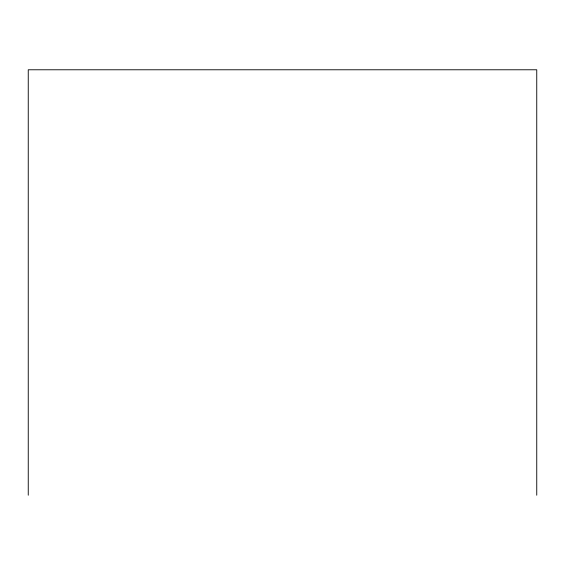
<?xml version="1.0" encoding="UTF-8"?>
<svg xmlns="http://www.w3.org/2000/svg" width="565" height="565" viewBox="0 0 565 565"><rect width="100%" height="100%" fill="white"/><g stroke="black" fill="none" stroke-linecap="round" stroke-linejoin="round"><path stroke-width="0.85" d="M536.75 495.223L536.75 69.778L28.25 69.778L28.25 495.223"/></g></svg>
